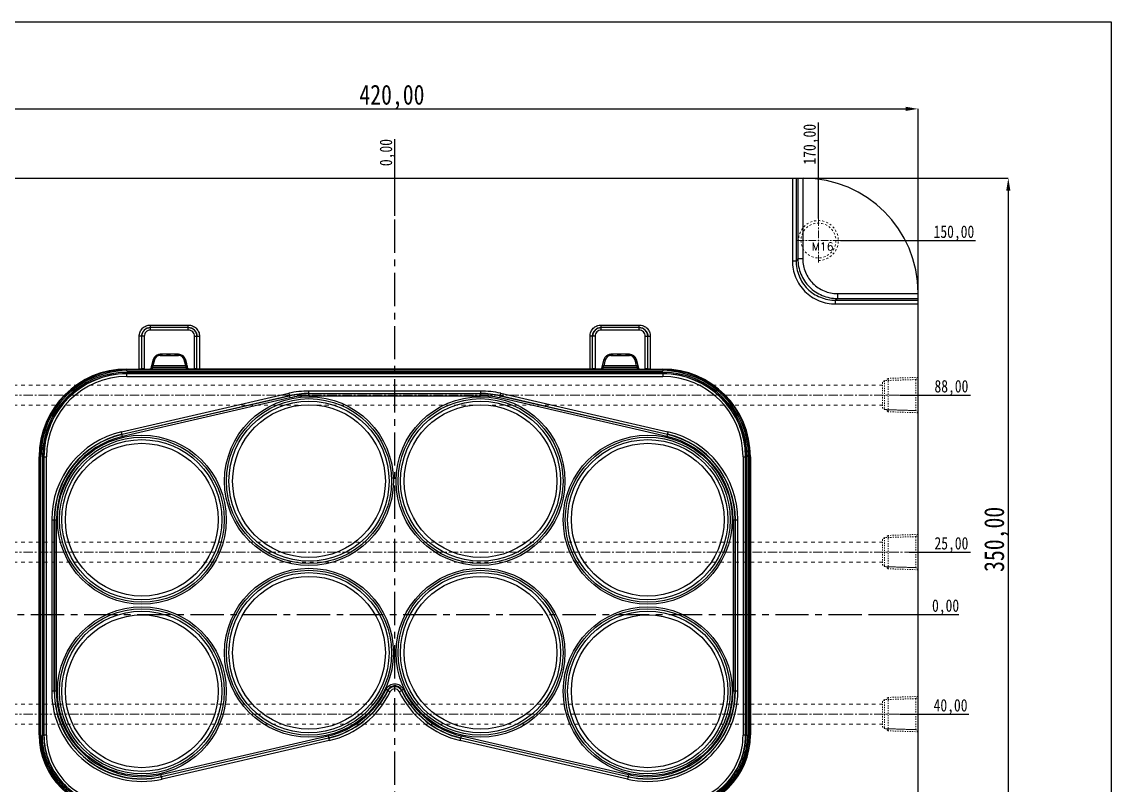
# Model space of a CAD drawing. Header units: millimetres. Extents: x -685 to 1888, y -6001 to 855.
# Drawn here: x 162.8 to 599.9, y -3392.9 to -3086.6 of the extents above; entities that cross this region are included whole.
import ezdxf

# ---------------------------------------------------------------- set-up
doc = ezdxf.new("R2010")
doc.units = ezdxf.units.MM
doc.header["$LTSCALE"] = 16.335
doc.header["$PDMODE"] = 3
doc.header["$PDSIZE"] = 0.3125
doc.linetypes.add('CENTER', pattern=[0.6, 0.375, -0.075, 0.075, -0.075])
doc.linetypes.add('HIDDEN', pattern=[0.2, 0.1, -0.1])
doc.layers.get('0').update_dxf_attribs({"linetype": 'CONTINUOUS'})
doc.layers.get('Defpoints').update_dxf_attribs({"linetype": 'CONTINUOUS'})
for name, color, linetype, lineweight in [('cool', 153, 'HIDDEN', 9), ('dim', 82, 'CONTINUOUS', 9), ('screw', 33, 'CONTINUOUS', 13)]:
    doc.layers.add(name, color=color, linetype=linetype, lineweight=lineweight)
doc.layers.add('DEFAULT_2', color=8, linetype='HIDDEN')
doc.styles.get("Standard").update_dxf_attribs({"font": 'txt', "width": 0.8})
doc.styles.add('TXT', font='txt.shx', dxfattribs={"bigfont": 'gbcbig.shx'})
doc.dimstyles.new('mold', dxfattribs={"dimtxt": 8, "dimasz": 5, "dimexe": 0, "dimexo": 0, "dimgap": 0, "dimtad": 1, "dimzin": 1, "dimtxsty": 'Standard', "dimcen": 0, "dimclrd": 4, "dimclre": 4, "dimclrt": 6, "dimazin": 0, "dimtfac": 1, "dimtofl": 0, "dimtmove": 0, "dimatfit": 3, "dimfxl": 0, "dimarcsym": 0})

# ---------------------------------------------------------------- blocks, each defined once
blk = doc.blocks.new('screw_m16_g')
at = {"layer": 'screw', "color": 1, "linetype": 'CENTER', "ltscale": 0.497582}
for p, q in [((0, -8.8), (0, 8.8)), ((-8.8, 0), (8.8, 0))]:
    blk.add_line(p, q, dxfattribs=at)
at = {"layer": 'screw', "color": 33, "linetype": 'HIDDEN', "ltscale": 0.497582}
blk.add_circle((0, 0), 7, dxfattribs=at)
at = {"layer": 'screw', "color": 92, "linetype": 'HIDDEN', "ltscale": 0.497582}
blk.add_arc((0, 0), 8, 270, 180, dxfattribs=at)
at = {"layer": 'screw', "color": 6, "style": 'TXT'}
blk.add_text('M16', height=3.2, dxfattribs=at).set_placement((-2.72, -4))
blk = doc.blocks.new('*D317')
at = {"color": 4, "lineweight": -2}
for p, q in [((102.42, -3208.63), (102.42, -3121.53)), ((107.42, -3121.53), (517.42, -3121.53)), ((522.42, -3208.63), (522.42, -3121.53))]:
    blk.add_line(p, q, dxfattribs=at)
at = {"color": 4}
for points in [[(107.42, -3120.69), (107.42, -3122.36), (102.42, -3121.53)], [(517.42, -3120.69), (517.42, -3122.36), (522.42, -3121.53)]]:
    blk.add_solid(points, dxfattribs=at)
at = {"layer": 'Defpoints', "color": 0}
for p in [(522.42, -3121.53), (102.42, -3208.63), (522.42, -3208.63)]:
    blk.add_point(p, dxfattribs=at)
at = {"color": 6, "insert": (311.28, -3116.86), "char_height": 8, "attachment_point": 5}
blk.add_mtext('420,00', dxfattribs=at)
blk = doc.blocks.new('*D318')
at = {"color": 4, "lineweight": -2}
for p, q in [((450.12, -3149.34), (558.61, -3149.34)), ((558.61, -3154.34), (558.61, -3494.34)), ((450.12, -3499.34), (558.61, -3499.34))]:
    blk.add_line(p, q, dxfattribs=at)
at = {"color": 4}
for points in [[(557.78, -3154.34), (559.45, -3154.34), (558.61, -3149.34)], [(557.78, -3494.34), (559.45, -3494.34), (558.61, -3499.34)]]:
    blk.add_solid(points, dxfattribs=at)
at = {"layer": 'Defpoints', "color": 0}
for p in [(450.12, -3149.34), (450.12, -3499.34), (558.61, -3499.34)]:
    blk.add_point(p, dxfattribs=at)
at = {"color": 6, "insert": (553.95, -3294.23), "char_height": 8, "attachment_point": 5, "rotation": 90}
blk.add_mtext('350,00', dxfattribs=at)
blk = doc.blocks.new('cool_jt_f12')
at = {"layer": 'cool', "ltscale": 0.3}
for p, q in [((0, 7.0785), (0.856, 6.2225)), ((0, 7.0785), (12, 6.7035)), ((0.856, 6.2225), (0.856, -6.2225)), ((13.5, 5.827375), (0.856, 6.2225)), ((0.856, 6.2225), (13.5, 5.827375)), ((12, 6.7035), (12.856, 5.8475)), ((12, 6.7035), (12, -6.7035)), ((14.327375, 5), (13.5, 5.827375)), ((13.5, -5.827375), (13.5, 5.827375)), ((14.327375, -5), (14.327375, 5)), ((0.856, -6.2225), (0, -7.0785)), ((0, -7.0785), (12, -6.7035)), ((0.856, -6.2225), (13.5, -5.827375)), ((12, -6.7035), (12.856, -5.8475)), ((13.5, -5.827375), (14.327375, -5))]:
    blk.add_line(p, q, dxfattribs=at)
blk = doc.blocks.new('124')
at = {"layer": 'cool', "ltscale": 0.932966}
for p, q in [((10.14, -1344.71), (401.48, -1344.71)), ((10.14, -1352.71), (401.48, -1352.71))]:
    blk.add_line(p, q, dxfattribs=at)
at = {"layer": 'cool', "color": 1, "linetype": 'CENTER', "ltscale": 0.621977}
blk.add_line((-4.19, -1348.71), (415.81, -1348.71), dxfattribs=at)
at = {"layer": 'cool', "ltscale": 0.932966}
blk.add_blockref('cool_jt_f12', (-4.19, -1348.71), dxfattribs=at)
at = {"layer": 'cool', "ltscale": 0.932966, "rotation": 180}
blk.add_blockref('cool_jt_f12', (415.81, -1348.71), dxfattribs=at)
blk = doc.blocks.new('*D389')
at = {"layer": 'Defpoints', "color": 0}
for p in [(312.42, -3324.34), (502.48, -3324.34), (528.12, -3324.34)]:
    blk.add_point(p, dxfattribs=at)
at = {"layer": 'dim', "color": 4, "lineweight": -2}
blk.add_line((502.48, -3324.34), (538.79, -3324.34), dxfattribs=at)
at = {"layer": 'dim', "color": 6, "insert": (533.45, -3321.43), "char_height": 5, "attachment_point": 5}
blk.add_mtext('0,00', dxfattribs=at)
blk = doc.blocks.new('*D390')
at = {"layer": 'Defpoints', "color": 0}
for p in [(518.77, -3299.34), (528.12, -3299.34), (312.42, -3324.34)]:
    blk.add_point(p, dxfattribs=at)
at = {"layer": 'dim', "color": 4, "lineweight": -2}
blk.add_line((518.77, -3299.34), (543.45, -3299.34), dxfattribs=at)
at = {"layer": 'dim', "color": 6, "insert": (535.79, -3296.43), "char_height": 5, "attachment_point": 5}
blk.add_mtext('25,00', dxfattribs=at)
blk = doc.blocks.new('*D391')
at = {"layer": 'Defpoints', "color": 0}
for p in [(312.42, -3324.34), (514.94, -3364.34), (528.12, -3364.34)]:
    blk.add_point(p, dxfattribs=at)
at = {"layer": 'dim', "color": 4, "lineweight": -2}
blk.add_line((514.94, -3364.34), (542.79, -3364.34), dxfattribs=at)
at = {"layer": 'dim', "color": 6, "insert": (535.45, -3361.43), "char_height": 5, "attachment_point": 5}
blk.add_mtext('40,00', dxfattribs=at)
blk = doc.blocks.new('*D392')
at = {"layer": 'Defpoints', "color": 0}
for p in [(312.42, -3324.34), (513.68, -3429.34), (528.12, -3429.34)]:
    blk.add_point(p, dxfattribs=at)
at = {"layer": 'dim', "color": 4, "lineweight": -2}
blk.add_line((513.68, -3429.34), (545.45, -3429.34), dxfattribs=at)
at = {"layer": 'dim', "color": 6, "insert": (536.79, -3426.43), "char_height": 5, "attachment_point": 5}
blk.add_mtext('105,00', dxfattribs=at)
blk = doc.blocks.new('*D393')
at = {"layer": 'Defpoints', "color": 0}
for p in [(312.42, -3324.34), (491.22, -3474.34), (528.12, -3474.34)]:
    blk.add_point(p, dxfattribs=at)
at = {"layer": 'dim', "color": 4, "lineweight": -2}
blk.add_line((491.22, -3474.34), (545.45, -3474.34), dxfattribs=at)
at = {"layer": 'dim', "color": 6, "insert": (536.79, -3471.43), "char_height": 5, "attachment_point": 5}
blk.add_mtext('150,00', dxfattribs=at)
blk = doc.blocks.new('*D394')
at = {"layer": 'Defpoints', "color": 0}
for p in [(514.98, -3236.34), (528.12, -3236.34), (312.42, -3324.34)]:
    blk.add_point(p, dxfattribs=at)
at = {"layer": 'dim', "color": 4, "lineweight": -2}
blk.add_line((514.98, -3236.34), (543.45, -3236.34), dxfattribs=at)
at = {"layer": 'dim', "color": 6, "insert": (535.79, -3233.43), "char_height": 5, "attachment_point": 5}
blk.add_mtext('88,00', dxfattribs=at)
blk = doc.blocks.new('*D395')
at = {"layer": 'Defpoints', "color": 0}
for p in [(491.22, -3174.34), (528.12, -3174.34), (312.42, -3324.34)]:
    blk.add_point(p, dxfattribs=at)
at = {"layer": 'dim', "color": 4, "lineweight": -2}
blk.add_line((491.22, -3174.34), (545.45, -3174.34), dxfattribs=at)
at = {"layer": 'dim', "color": 6, "insert": (536.79, -3171.43), "char_height": 5, "attachment_point": 5}
blk.add_mtext('150,00', dxfattribs=at)
blk = doc.blocks.new('*D396')
at = {"layer": 'Defpoints', "color": 0}
for p in [(312.42, -3144.38), (312.42, -3164.45), (312.42, -3324.34)]:
    blk.add_point(p, dxfattribs=at)
at = {"layer": 'dim', "color": 4, "lineweight": -2}
blk.add_line((312.42, -3164.45), (312.42, -3133.72), dxfattribs=at)
at = {"layer": 'dim', "color": 6, "insert": (309.5, -3139.05), "char_height": 5, "attachment_point": 5, "rotation": 90}
blk.add_mtext('0,00', dxfattribs=at)
blk = doc.blocks.new('*D397')
at = {"layer": 'Defpoints', "color": 0}
for p in [(482.42, -3144.38), (482.42, -3165.54), (312.42, -3324.34)]:
    blk.add_point(p, dxfattribs=at)
at = {"layer": 'dim', "color": 4, "lineweight": -2}
blk.add_line((482.42, -3165.54), (482.42, -3127.05), dxfattribs=at)
at = {"layer": 'dim', "color": 6, "insert": (479.5, -3135.72), "char_height": 5, "attachment_point": 5, "rotation": 90}
blk.add_mtext('170,00', dxfattribs=at)
blk = doc.blocks.new('*D398')
at = {"layer": 'Defpoints', "color": 0}
for p in [(312.42, -3324.34), (312.42, -3490.82), (312.42, -3503.07)]:
    blk.add_point(p, dxfattribs=at)
at = {"layer": 'dim', "color": 4, "lineweight": -2}
blk.add_line((312.42, -3490.82), (312.42, -3513.73), dxfattribs=at)
at = {"layer": 'dim', "color": 6, "insert": (309.5, -3508.4), "char_height": 5, "attachment_point": 5, "rotation": 90}
blk.add_mtext('0,00', dxfattribs=at)
blk = doc.blocks.new('*D399')
at = {"layer": 'Defpoints', "color": 0}
for p in [(312.42, -3324.34), (482.42, -3483.14), (482.42, -3503.07)]:
    blk.add_point(p, dxfattribs=at)
at = {"layer": 'dim', "color": 4, "lineweight": -2}
blk.add_line((482.42, -3483.14), (482.42, -3520.4), dxfattribs=at)
at = {"layer": 'dim', "color": 6, "insert": (479.5, -3511.73), "char_height": 5, "attachment_point": 5, "rotation": 90}
blk.add_mtext('170,00', dxfattribs=at)
blk = doc.blocks.new('*D400')
at = {"layer": 'Defpoints', "color": 0}
for p in [(96.72, -3324.34), (122.36, -3324.34), (312.42, -3324.34)]:
    blk.add_point(p, dxfattribs=at)
at = {"layer": 'dim', "color": 4, "lineweight": -2}
blk.add_line((122.36, -3324.34), (86.05, -3324.34), dxfattribs=at)
at = {"layer": 'dim', "color": 6, "insert": (91.39, -3321.43), "char_height": 5, "attachment_point": 5}
blk.add_mtext('0,00', dxfattribs=at)
blk = doc.blocks.new('*D401')
at = {"layer": 'Defpoints', "color": 0}
for p in [(96.72, -3299.34), (106.07, -3299.34), (312.42, -3324.34)]:
    blk.add_point(p, dxfattribs=at)
at = {"layer": 'dim', "color": 4, "lineweight": -2}
blk.add_line((106.07, -3299.34), (81.39, -3299.34), dxfattribs=at)
at = {"layer": 'dim', "color": 6, "insert": (89.05, -3296.43), "char_height": 5, "attachment_point": 5}
blk.add_mtext('25,00', dxfattribs=at)
blk = doc.blocks.new('*D402')
at = {"layer": 'Defpoints', "color": 0}
for p in [(312.42, -3324.34), (96.72, -3364.34), (109.9, -3364.34)]:
    blk.add_point(p, dxfattribs=at)
at = {"layer": 'dim', "color": 4, "lineweight": -2}
blk.add_line((109.9, -3364.34), (82.05, -3364.34), dxfattribs=at)
at = {"layer": 'dim', "color": 6, "insert": (89.39, -3361.43), "char_height": 5, "attachment_point": 5}
blk.add_mtext('40,00', dxfattribs=at)
blk = doc.blocks.new('*D403')
at = {"layer": 'Defpoints', "color": 0}
for p in [(312.42, -3324.34), (96.72, -3429.34), (111.16, -3429.34)]:
    blk.add_point(p, dxfattribs=at)
at = {"layer": 'dim', "color": 4, "lineweight": -2}
blk.add_line((111.16, -3429.34), (79.39, -3429.34), dxfattribs=at)
at = {"layer": 'dim', "color": 6, "insert": (88.05, -3426.43), "char_height": 5, "attachment_point": 5}
blk.add_mtext('105,00', dxfattribs=at)
blk = doc.blocks.new('*D404')
at = {"layer": 'Defpoints', "color": 0}
for p in [(312.42, -3324.34), (96.72, -3474.34), (133.62, -3474.34)]:
    blk.add_point(p, dxfattribs=at)
at = {"layer": 'dim', "color": 4, "lineweight": -2}
blk.add_line((133.62, -3474.34), (79.39, -3474.34), dxfattribs=at)
at = {"layer": 'dim', "color": 6, "insert": (88.05, -3471.43), "char_height": 5, "attachment_point": 5}
blk.add_mtext('150,00', dxfattribs=at)
blk = doc.blocks.new('*D405')
at = {"layer": 'Defpoints', "color": 0}
for p in [(96.72, -3236.34), (109.86, -3236.34), (312.42, -3324.34)]:
    blk.add_point(p, dxfattribs=at)
at = {"layer": 'dim', "color": 4, "lineweight": -2}
blk.add_line((109.86, -3236.34), (81.39, -3236.34), dxfattribs=at)
at = {"layer": 'dim', "color": 6, "insert": (89.05, -3233.43), "char_height": 5, "attachment_point": 5}
blk.add_mtext('88,00', dxfattribs=at)
blk = doc.blocks.new('*D406')
at = {"layer": 'Defpoints', "color": 0}
for p in [(96.72, -3174.34), (133.62, -3174.34), (312.42, -3324.34)]:
    blk.add_point(p, dxfattribs=at)
at = {"layer": 'dim', "color": 4, "lineweight": -2}
blk.add_line((133.62, -3174.34), (79.39, -3174.34), dxfattribs=at)
at = {"layer": 'dim', "color": 6, "insert": (88.05, -3171.43), "char_height": 5, "attachment_point": 5}
blk.add_mtext('150,00', dxfattribs=at)
blk = doc.blocks.new('*D407')
at = {"layer": 'Defpoints', "color": 0}
for p in [(142.42, -3144.38), (142.42, -3165.54), (312.42, -3324.34)]:
    blk.add_point(p, dxfattribs=at)
at = {"layer": 'dim', "color": 4, "lineweight": -2}
blk.add_line((142.42, -3165.54), (142.42, -3127.05), dxfattribs=at)
at = {"layer": 'dim', "color": 6, "insert": (139.5, -3135.72), "char_height": 5, "attachment_point": 5, "rotation": 90}
blk.add_mtext('170,00', dxfattribs=at)
blk = doc.blocks.new('*D408')
at = {"layer": 'Defpoints', "color": 0}
for p in [(312.42, -3324.34), (142.42, -3483.14), (142.42, -3503.07)]:
    blk.add_point(p, dxfattribs=at)
at = {"layer": 'dim', "color": 4, "lineweight": -2}
blk.add_line((142.42, -3483.14), (142.42, -3520.4), dxfattribs=at)
at = {"layer": 'dim', "color": 6, "insert": (139.5, -3511.73), "char_height": 5, "attachment_point": 5, "rotation": 90}
blk.add_mtext('170,00', dxfattribs=at)

msp = doc.modelspace()

# ---------------------------------------------------------------- linework, layer by layer
at = {"color": 7, "linetype": 'Continuous'}
for p, q in [((148.421, -3149.342), (476.421, -3149.342)), ((471.973, -3149.342), (471.973, -3182.46)), ((473.458, -3149.342), (473.458, -3182.46)), ((474.179, -3149.342), (474.179, -3181.74)), ((476.159, -3149.342), (476.159, -3181.74)), ((471.973, -3182.46), (473.458, -3182.46)), ((474.179, -3181.74), (473.458, -3182.46)), ((476.159, -3181.74), (474.179, -3181.74)), ((490.023, -3195.603), (522.421, -3195.603)), ((490.023, -3195.603), (490.023, -3197.584)), ((522.421, -3453.342), (522.421, -3195.342)), ((490.023, -3197.584), (489.302, -3198.305)), ((489.302, -3198.305), (522.421, -3198.305)), ((489.302, -3199.79), (489.302, -3198.305)), ((489.302, -3199.79), (522.421, -3199.79)), ((490.023, -3197.584), (522.421, -3197.584)), ((214.377, -3210.258), (214.36, -3208.249)), ((214.36, -3208.249), (229.581, -3208.249)), ((229.564, -3210.258), (229.581, -3208.249)), ((395.277, -3210.258), (395.26, -3208.249)), ((395.26, -3208.249), (410.481, -3208.249)), ((410.464, -3210.258), (410.481, -3208.249)), ((209.877, -3225.902), (209.877, -3212.731)), ((211.887, -3212.749), (209.877, -3212.731)), ((210.873, -3225.886), (210.873, -3212.731)), ((210.891, -3212.749), (210.873, -3212.731)), ((211.887, -3212.749), (211.887, -3225.867)), ((214.377, -3209.262), (214.36, -3209.245)), ((229.564, -3209.262), (214.377, -3209.262)), ((229.564, -3210.258), (214.377, -3210.258)), ((229.581, -3209.245), (229.564, -3209.262)), ((232.054, -3212.749), (234.064, -3212.731)), ((232.054, -3225.867), (232.054, -3212.749)), ((233.068, -3212.731), (233.05, -3212.749)), ((233.05, -3225.883), (233.05, -3212.749)), ((234.064, -3212.731), (234.064, -3225.902)), ((390.777, -3225.902), (390.777, -3212.731)), ((392.787, -3212.749), (390.777, -3212.731)), ((391.773, -3225.886), (391.773, -3212.731)), ((391.791, -3212.749), (391.773, -3212.731)), ((392.787, -3212.749), (392.787, -3225.867)), ((395.277, -3209.262), (395.26, -3209.245)), ((410.464, -3209.262), (395.277, -3209.262)), ((410.464, -3210.258), (395.277, -3210.258)), ((410.481, -3209.245), (410.464, -3209.262)), ((412.954, -3212.749), (414.964, -3212.731)), ((412.954, -3225.867), (412.954, -3212.749)), ((413.968, -3212.731), (413.95, -3212.749)), ((413.95, -3225.883), (413.95, -3212.749)), ((414.964, -3212.731), (414.964, -3225.902)), ((225.687, -3219.995), (218.254, -3219.995)), ((218.254, -3220.446), (218.254, -3220.043)), ((218.254, -3220.446), (225.687, -3220.446)), ((225.687, -3220.043), (225.687, -3220.446)), ((406.587, -3219.995), (399.154, -3219.995)), ((399.154, -3220.446), (399.154, -3220.043)), ((399.154, -3220.446), (406.587, -3220.446)), ((406.587, -3220.043), (406.587, -3220.446)), ((204.886, -3225.902), (214.386, -3225.867)), ((204.886, -3226.616), (204.886, -3225.902)), ((419.956, -3226.114), (204.886, -3226.114)), ((210.891, -3225.883), (210.873, -3225.886)), ((215.461, -3222.139), (214.524, -3225.633)), ((214.774, -3225.066), (215.259, -3225.196)), ((215.259, -3225.196), (215.194, -3225.438)), ((215.194, -3225.94), (215.194, -3225.438)), ((228.748, -3225.438), (215.194, -3225.438)), ((215.194, -3225.94), (228.748, -3225.94)), ((215.259, -3225.196), (228.682, -3225.196)), ((216.009, -3222.187), (215.388, -3224.604)), ((228.553, -3224.604), (215.388, -3224.604)), ((228.553, -3224.604), (227.932, -3222.187)), ((229.417, -3225.633), (228.48, -3222.139)), ((228.682, -3225.196), (229.167, -3225.066)), ((228.748, -3225.438), (228.682, -3225.196)), ((228.748, -3225.438), (228.748, -3225.94)), ((229.555, -3225.867), (395.286, -3225.867)), ((233.05, -3225.883), (233.068, -3225.886)), ((391.791, -3225.883), (391.773, -3225.886)), ((396.361, -3222.139), (395.424, -3225.633)), ((395.674, -3225.066), (396.159, -3225.196)), ((396.159, -3225.196), (396.094, -3225.438)), ((396.094, -3225.94), (396.094, -3225.438)), ((409.648, -3225.438), (396.094, -3225.438)), ((396.094, -3225.94), (409.648, -3225.94)), ((396.159, -3225.196), (409.582, -3225.196)), ((396.909, -3222.187), (396.288, -3224.604)), ((409.453, -3224.604), (396.288, -3224.604)), ((409.453, -3224.604), (408.832, -3222.187)), ((410.317, -3225.633), (409.38, -3222.139)), ((409.582, -3225.196), (410.067, -3225.066)), ((409.648, -3225.438), (409.582, -3225.196)), ((409.648, -3225.438), (409.648, -3225.94)), ((410.455, -3225.867), (419.956, -3225.902)), ((413.95, -3225.883), (413.968, -3225.886)), ((419.956, -3225.902), (419.956, -3226.616)), ((204.886, -3226.616), (419.956, -3226.616)), ((204.886, -3228.849), (204.886, -3227.233)), ((419.956, -3227.233), (204.886, -3227.233)), ((204.886, -3227.734), (419.956, -3227.734)), ((419.956, -3227.847), (204.886, -3227.847)), ((204.886, -3228.849), (419.956, -3228.849)), ((419.956, -3227.233), (419.956, -3228.849)), ((277.999, -3236.615), (277.999, -3234.717)), ((346.842, -3234.717), (277.999, -3234.717)), ((346.842, -3234.717), (346.842, -3236.615)), ((202.795, -3251.103), (269.878, -3235.641)), ((203.02, -3252.08), (270.103, -3236.618)), ((270.124, -3236.709), (203.041, -3252.17)), ((270.305, -3237.49), (203.221, -3252.952)), ((269.878, -3235.641), (270.305, -3237.49)), ((277.999, -3235.72), (346.842, -3235.72)), ((346.842, -3235.813), (277.999, -3235.813)), ((277.999, -3236.615), (346.842, -3236.615)), ((354.536, -3237.49), (354.963, -3235.641)), ((421.62, -3252.952), (354.536, -3237.49)), ((421.8, -3252.17), (354.717, -3236.709)), ((354.738, -3236.618), (421.821, -3252.08)), ((354.963, -3235.641), (422.046, -3251.103)), ((203.221, -3252.952), (202.795, -3251.103)), ((422.046, -3251.103), (421.62, -3252.952)), ((169.711, -3372.632), (169.711, -3261.077)), ((169.711, -3261.077), (170.424, -3261.077)), ((169.923, -3261.077), (169.923, -3372.632)), ((170.424, -3372.632), (170.424, -3261.077)), ((171.041, -3261.077), (171.041, -3372.866)), ((171.041, -3261.077), (172.658, -3261.077)), ((171.542, -3372.879), (171.542, -3261.077)), ((171.655, -3261.077), (171.655, -3372.766)), ((172.658, -3372.748), (172.658, -3261.077)), ((452.183, -3261.077), (453.8, -3261.077)), ((452.183, -3261.077), (452.183, -3372.748)), ((453.186, -3372.766), (453.186, -3261.077)), ((453.299, -3261.077), (453.299, -3372.879)), ((453.8, -3372.866), (453.8, -3261.077)), ((454.417, -3261.077), (455.131, -3261.077)), ((454.417, -3261.077), (454.417, -3372.632)), ((454.918, -3372.632), (454.918, -3261.077)), ((455.131, -3261.077), (455.131, -3372.632)), ((174.757, -3286.337), (174.757, -3355.18)), ((174.757, -3286.337), (176.655, -3286.337)), ((175.76, -3355.18), (175.76, -3286.337)), ((175.853, -3286.337), (175.853, -3355.18)), ((176.655, -3355.18), (176.655, -3286.337)), ((448.186, -3286.337), (450.084, -3286.337)), ((448.186, -3286.337), (448.186, -3355.18)), ((448.988, -3355.18), (448.988, -3286.337)), ((449.081, -3286.337), (449.081, -3355.18)), ((450.084, -3355.18), (450.084, -3286.337)), ((176.655, -3355.18), (174.757, -3355.18)), ((308.976, -3354.355), (309.701, -3354.698)), ((309.708, -3354.901), (309.701, -3354.698)), ((309.708, -3354.901), (310.612, -3355.334)), ((314.229, -3355.334), (315.133, -3354.901)), ((315.14, -3354.698), (315.133, -3354.901)), ((315.14, -3354.698), (315.865, -3354.355)), ((450.084, -3355.18), (448.186, -3355.18)), ((170.424, -3372.632), (169.711, -3372.632)), ((171.542, -3372.879), (171.041, -3372.879)), ((171.542, -3372.879), (171.655, -3372.766)), ((172.658, -3372.766), (171.655, -3372.766)), ((218.61, -3388.565), (285.694, -3373.104)), ((218.79, -3389.347), (285.874, -3373.885)), ((285.895, -3373.976), (218.811, -3389.438)), ((285.694, -3373.104), (286.12, -3374.953)), ((338.721, -3374.953), (339.147, -3373.104)), ((406.03, -3389.438), (338.946, -3373.976)), ((338.967, -3373.885), (406.051, -3389.347)), ((339.147, -3373.104), (406.231, -3388.565)), ((453.186, -3372.766), (452.183, -3372.766)), ((453.186, -3372.766), (453.299, -3372.879)), ((453.8, -3372.879), (453.299, -3372.879)), ((455.131, -3372.632), (454.417, -3372.632)), ((286.12, -3374.953), (219.036, -3390.414)), ((405.805, -3390.414), (338.721, -3374.953)), ((219.036, -3390.414), (218.61, -3388.565)), ((406.231, -3388.565), (405.805, -3390.414))]:
    msp.add_line(p, q, dxfattribs=at)
at = {"color": 1, "linetype": 'CENTER', "ltscale": 2.176925}
for p, q in [((312.421, -3499.343), (312.421, -3149.342)), ((102.421, -3324.342), (522.421, -3324.342))]:
    msp.add_line(p, q, dxfattribs=at)
msp.add_lwpolyline([(-95.837, -3086.591), (599.912, -3086.591), (599.912, -3584.869), (-95.837, -3584.869)], close=True)
at = {"color": 7, "linetype": 'Continuous'}
for centre, radius in [((277.999, -3270.876), 33.886), ((277.999, -3270.876), 33.094), ((277.999, -3270.876), 32.128), ((346.842, -3270.876), 33.886), ((346.842, -3270.876), 33.094), ((346.842, -3270.876), 32.128), ((277.999, -3270.876), 30.644), ((346.842, -3270.876), 30.644), ((210.916, -3286.337), 33.886), ((413.926, -3286.337), 33.886), ((210.916, -3286.337), 33.094), ((210.916, -3286.337), 32.128), ((210.916, -3286.337), 30.644), ((413.926, -3286.337), 33.094), ((413.926, -3286.337), 32.128), ((413.926, -3286.337), 30.644), ((277.999, -3339.718), 33.886), ((277.999, -3339.718), 33.094), ((277.999, -3339.718), 32.128), ((277.999, -3339.718), 30.644), ((346.842, -3339.718), 33.886), ((346.842, -3339.718), 33.094), ((346.842, -3339.718), 32.128), ((346.842, -3339.718), 30.644), ((210.916, -3355.18), 33.886), ((210.916, -3355.18), 33.094), ((413.926, -3355.18), 33.886), ((413.926, -3355.18), 33.094), ((210.916, -3355.18), 32.128), ((210.916, -3355.18), 30.644), ((413.926, -3355.18), 32.128), ((413.926, -3355.18), 30.644)]:
    msp.add_circle(centre, radius, dxfattribs=at)
for centre, radius, start, end in [((476.421, -3195.342), 46, 0, 90), ((214.383, -3212.754), 3.492, 90.08938, 179.91062), ((229.558, -3212.754), 3.492, 0.09173, 89.90821), ((395.283, -3212.754), 3.492, 90.08938, 179.91062), ((410.458, -3212.754), 3.492, 0.09173, 89.90821), ((218.254, -3222.887), 2.892, 90, 165), ((218.253, -3222.764), 2.317, 90.04684, 165.59231), ((225.687, -3222.887), 2.892, 15, 90), ((225.687, -3222.764), 2.317, 14.41605, 89.95121), ((399.154, -3222.887), 2.892, 90, 165), ((399.153, -3222.764), 2.317, 90.04684, 165.59231), ((406.587, -3222.887), 2.892, 15, 90), ((406.587, -3222.764), 2.317, 14.41605, 89.95121), ((204.886, -3261.077), 35.175, 90, 180), ((204.886, -3261.077), 34.963, 90, 180), ((213.927, -3220.129), 5.458, 280.80945, 282.28955), ((213.697, -3219.056), 6.555, 282.25787, 283.19284), ((146.223, -3209.78), 70.736, 347.41227, 347.90254), ((296.588, -3210.025), 69.58, 192.09472, 192.2594), ((297.025, -3209.93), 70.026, 192.25967, 192.42497), ((299.387, -3209.409), 72.445, 192.42544, 192.58619), ((228.739, -3205.226), 20.715, 270.02297, 271.02722), ((394.827, -3220.129), 5.458, 280.80945, 282.28955), ((394.597, -3219.056), 6.555, 282.25787, 283.19284), ((327.123, -3209.78), 70.736, 347.41227, 347.90254), ((477.488, -3210.025), 69.58, 192.09472, 192.2594), ((477.925, -3209.93), 70.026, 192.25967, 192.42497), ((480.287, -3209.409), 72.445, 192.42544, 192.58619), ((409.639, -3205.226), 20.715, 270.02297, 271.02722), ((419.956, -3261.077), 35.175, 0, 90), ((419.956, -3261.077), 34.963, 0, 90), ((204.886, -3261.077), 34.461, 90, 180), ((204.886, -3261.077), 33.844, 90, 180), ((204.886, -3261.077), 33.343, 90, 180), ((204.886, -3261.077), 33.23, 90, 180), ((204.886, -3261.077), 32.228, 90, 180), ((419.956, -3261.077), 34.461, 0, 90), ((419.956, -3261.077), 33.844, 0, 90), ((419.956, -3261.077), 33.343, 0, 90), ((419.956, -3261.077), 33.23, 0, 90), ((419.956, -3261.077), 32.228, 0, 90), ((277.999, -3270.876), 36.158, 90, 102.97897), ((346.842, -3270.876), 36.158, 77.02103, 90), ((277.999, -3270.876), 35.156, 90, 102.97897), ((277.999, -3270.876), 35.063, 90, 102.97897), ((277.999, -3270.876), 34.261, 90, 102.97897), ((346.842, -3270.876), 35.156, 77.02103, 90), ((346.842, -3270.876), 35.063, 77.02103, 90), ((346.842, -3270.876), 34.261, 77.02103, 90), ((210.916, -3286.337), 36.158, 102.97897, 180), ((210.916, -3286.337), 35.156, 102.97897, 180), ((210.916, -3286.337), 35.063, 102.97897, 180), ((413.926, -3286.337), 35.063, 0, 77.02103), ((413.926, -3286.337), 35.156, 0, 77.02103), ((413.926, -3286.337), 36.158, 0, 77.02103), ((210.916, -3286.337), 34.261, 102.97897, 180), ((413.926, -3286.337), 34.261, 0, 77.02103), ((210.916, -3355.18), 36.158, 180, 282.97897), ((210.916, -3355.18), 35.156, 180, 282.97897), ((210.916, -3355.18), 35.063, 180, 282.97897), ((210.916, -3355.18), 34.261, 180, 282.97897), ((277.999, -3339.718), 34.261, 282.97897, 334.70882), ((277.999, -3339.718), 35.063, 282.97897, 334.70882), ((277.999, -3339.718), 35.156, 282.97897, 334.41443), ((277.999, -3339.718), 36.158, 282.97897, 334.41443), ((346.842, -3339.718), 36.158, 205.58557, 257.02103), ((346.842, -3339.718), 35.156, 205.58557, 257.02103), ((346.842, -3339.718), 35.063, 205.29118, 257.02103), ((346.842, -3339.718), 34.261, 205.29118, 257.02103), ((413.926, -3355.18), 36.158, 257.02103, 360), ((413.926, -3355.18), 35.156, 257.02103, 0), ((413.926, -3355.18), 35.063, 257.02103, 0), ((413.926, -3355.18), 34.261, 257.02103, 0), ((199.861, -3372.632), 30.15, 180, 270), ((199.861, -3372.632), 29.938, 180, 270), ((199.861, -3372.632), 29.436, 180, 270), ((199.585, -3372.907), 28.043, 179.94206, 270.05798), ((199.708, -3372.784), 28.053, 179.9622, 270.0378), ((199.7, -3372.793), 27.041, 179.9062, 270.09345), ((424.981, -3372.632), 30.15, 270, 0), ((424.981, -3372.632), 29.938, 270, 0), ((424.981, -3372.632), 29.436, 270, 0), ((425.141, -3372.793), 27.041, 269.90615, 0.09348), ((425.133, -3372.784), 28.053, 269.9622, 0.0378), ((425.256, -3372.907), 28.043, 269.94206, 0.05798)]:
    msp.add_arc(centre, radius, start, end, dxfattribs=at)
for centre, major_axis, ratio, start_param, end_param in [((211.887, -3225.884), (1, 0), 0.0174551, 1.5707963, 3.0543262), ((214.038, -3225.505), (0.4, 0.307), 0.9963148, -1.458565, -0.9145147), ((229.903, -3225.505), (0.4, -0.307), 0.9963148, 4.0561073, 4.6001576), ((232.054, -3225.884), (1, 0), 0.0174551, 0.0872665, 1.5707963), ((392.787, -3225.884), (1, 0), 0.0174551, 1.5707963, 3.0543262), ((394.938, -3225.505), (0.4, 0.307), 0.9963148, -1.458565, -0.9145147), ((410.803, -3225.505), (0.4, -0.307), 0.9963148, 4.0561073, 4.6001576), ((412.954, -3225.884), (1, 0), 0.0174551, 0.0872665, 1.5707963)]:
    msp.add_ellipse(centre, major_axis=major_axis, ratio=ratio, start_param=start_param, end_param=end_param, dxfattribs=at)
for points, knots in [([(471.973, -3182.46), (471.973, -3184.716), (472.858, -3189.278), (476.706, -3195.056), (482.484, -3198.904), (487.046, -3199.79), (489.302, -3199.79)], [0, 0, 0, 0, 0.2500222, 0.4999828, 0.749975, 1, 1, 1, 1]), ([(473.458, -3182.46), (473.454, -3184.524), (474.256, -3188.7), (477.773, -3193.99), (483.063, -3197.506), (487.238, -3198.308), (489.302, -3198.305)], [0, 0, 0, 0, 0.2500208, 0.4999826, 0.7499764, 1, 1, 1, 1]), ([(474.179, -3181.74), (474.184, -3183.8), (475.004, -3187.965), (478.523, -3193.237), (483.795, -3196.758), (487.961, -3197.579), (490.023, -3197.584)], [0, 0, 0, 0, 0.249973, 0.4999188, 0.749888, 1, 1, 1, 1]), ([(476.159, -3181.74), (476.159, -3183.544), (476.868, -3187.193), (479.945, -3191.815), (484.567, -3194.894), (488.217, -3195.603), (490.023, -3195.603)], [0, 0, 0, 0, 0.2499874, 0.4999184, 0.7498731, 1, 1, 1, 1]), ([(209.877, -3212.731), (209.877, -3212.148), (210.109, -3210.968), (211.106, -3209.476), (212.598, -3208.48), (213.777, -3208.249), (214.36, -3208.249)], [0, 0, 0, 0, 0.2501748, 0.5001725, 0.7500633, 1, 1, 1, 1]), ([(229.581, -3208.249), (230.165, -3208.249), (231.345, -3208.48), (232.836, -3209.478), (233.832, -3210.969), (234.064, -3212.148), (234.064, -3212.731)], [0, 0, 0, 0, 0.250181, 0.5001837, 0.7500743, 1, 1, 1, 1]), ([(390.777, -3212.731), (390.777, -3212.148), (391.009, -3210.968), (392.006, -3209.476), (393.498, -3208.48), (394.677, -3208.249), (395.26, -3208.249)], [0, 0, 0, 0, 0.2501748, 0.5001725, 0.7500633, 1, 1, 1, 1]), ([(410.481, -3208.249), (411.065, -3208.249), (412.245, -3208.48), (413.736, -3209.478), (414.732, -3210.969), (414.964, -3212.148), (414.964, -3212.731)], [0, 0, 0, 0, 0.250181, 0.5001837, 0.7500743, 1, 1, 1, 1]), ([(210.873, -3212.731), (210.872, -3212.277), (211.051, -3211.358), (211.826, -3210.196), (212.988, -3209.422), (213.906, -3209.244), (214.36, -3209.245)], [0, 0, 0, 0, 0.2501608, 0.5001734, 0.7500781, 1, 1, 1, 1]), ([(214.377, -3210.258), (214.053, -3210.258), (213.398, -3210.387), (212.569, -3210.941), (212.016, -3211.77), (211.887, -3212.425), (211.887, -3212.749)], [0, 0, 0, 0, 0.250142, 0.5001248, 0.7500226, 1, 1, 1, 1]), ([(232.054, -3212.749), (232.054, -3212.425), (231.926, -3211.77), (231.372, -3210.941), (230.543, -3210.387), (229.888, -3210.258), (229.564, -3210.258)], [0, 0, 0, 0, 0.2499972, 0.4998698, 0.7498282, 1, 1, 1, 1]), ([(229.581, -3209.245), (230.035, -3209.244), (230.954, -3209.422), (232.116, -3210.197), (232.891, -3211.36), (233.069, -3212.278), (233.068, -3212.731)], [0, 0, 0, 0, 0.250167, 0.5001847, 0.7500892, 1, 1, 1, 1]), ([(391.773, -3212.731), (391.772, -3212.277), (391.951, -3211.358), (392.726, -3210.196), (393.888, -3209.422), (394.806, -3209.244), (395.26, -3209.245)], [0, 0, 0, 0, 0.2501608, 0.5001734, 0.7500781, 1, 1, 1, 1]), ([(395.277, -3210.258), (394.953, -3210.258), (394.298, -3210.387), (393.469, -3210.941), (392.916, -3211.77), (392.787, -3212.425), (392.787, -3212.749)], [0, 0, 0, 0, 0.250142, 0.5001248, 0.7500226, 1, 1, 1, 1]), ([(412.954, -3212.749), (412.954, -3212.425), (412.826, -3211.77), (412.272, -3210.941), (411.443, -3210.387), (410.788, -3210.258), (410.464, -3210.258)], [0, 0, 0, 0, 0.2499972, 0.4998698, 0.7498282, 1, 1, 1, 1]), ([(410.481, -3209.245), (410.935, -3209.244), (411.854, -3209.422), (413.016, -3210.197), (413.791, -3211.36), (413.969, -3212.278), (413.968, -3212.731)], [0, 0, 0, 0, 0.250167, 0.5001847, 0.7500892, 1, 1, 1, 1]), ([(210.873, -3225.886), (210.841, -3225.893), (210.733, -3225.891), (210.522, -3225.9), (210.223, -3225.901), (209.998, -3225.902), (209.877, -3225.902)], [0, 0, 0, 0, 0.09996, 0.3218956, 0.6366697, 1, 1, 1, 1]), ([(215.194, -3225.94), (215.108, -3225.94), (214.815, -3225.938), (214.523, -3225.932), (214.317, -3225.915)], [0, 0, 0, 0, 0.2934635, 1, 1, 1, 1]), ([(214.653, -3225.518), (214.655, -3225.526), (214.694, -3225.525), (214.746, -3225.524), (214.842, -3225.51), (214.912, -3225.498), (214.951, -3225.49)], [0, 0, 0, 0, 0.0832253, 0.2876941, 0.6014612, 1, 1, 1, 1]), ([(215.388, -3224.604), (215.33, -3224.59), (215.223, -3224.567), (215.075, -3224.547), (214.975, -3224.546), (214.912, -3224.557), (214.903, -3224.573)], [0, 0, 0, 0, 0.3610286, 0.6704069, 0.8889795, 1, 1, 1, 1]), ([(215.525, -3222.156), (215.535, -3222.139), (215.598, -3222.129), (215.695, -3222.13), (215.842, -3222.149), (215.949, -3222.172), (216.009, -3222.187)], [0, 0, 0, 0, 0.1176995, 0.3293862, 0.6240469, 1, 1, 1, 1]), ([(227.932, -3222.187), (227.992, -3222.172), (228.099, -3222.149), (228.246, -3222.13), (228.343, -3222.129), (228.407, -3222.139), (228.416, -3222.156)], [0, 0, 0, 0, 0.3759464, 0.6706132, 0.8822995, 1, 1, 1, 1]), ([(228.748, -3225.438), (228.787, -3225.447), (228.925, -3225.478), (229.065, -3225.505), (229.165, -3225.518)], [0, 0, 0, 0, 0.2833109, 1, 1, 1, 1]), ([(229.038, -3224.573), (229.023, -3224.548), (228.914, -3224.546), (228.837, -3224.551), (228.778, -3224.56)], [0, 0, 0, 0, 0.3236562, 1, 1, 1, 1]), ([(229.165, -3225.518), (229.195, -3225.522), (229.223, -3225.522), (229.286, -3225.53), (229.287, -3225.518)], [0, 0, 0, 0, 0.7206009, 1, 1, 1, 1]), ([(234.064, -3225.902), (233.943, -3225.902), (233.718, -3225.901), (233.419, -3225.9), (233.208, -3225.891), (233.1, -3225.893), (233.068, -3225.886)], [0, 0, 0, 0, 0.3633303, 0.6781044, 0.90004, 1, 1, 1, 1]), ([(391.773, -3225.886), (391.741, -3225.893), (391.633, -3225.891), (391.422, -3225.9), (391.123, -3225.901), (390.898, -3225.902), (390.777, -3225.902)], [0, 0, 0, 0, 0.09996, 0.3218956, 0.6366697, 1, 1, 1, 1]), ([(396.094, -3225.94), (396.008, -3225.94), (395.715, -3225.938), (395.423, -3225.932), (395.217, -3225.915)], [0, 0, 0, 0, 0.2934635, 1, 1, 1, 1]), ([(395.553, -3225.518), (395.555, -3225.526), (395.594, -3225.525), (395.646, -3225.524), (395.742, -3225.51), (395.812, -3225.498), (395.851, -3225.49)], [0, 0, 0, 0, 0.0832253, 0.2876941, 0.6014612, 1, 1, 1, 1]), ([(396.288, -3224.604), (396.23, -3224.59), (396.123, -3224.567), (395.975, -3224.547), (395.875, -3224.546), (395.812, -3224.557), (395.803, -3224.573)], [0, 0, 0, 0, 0.3610286, 0.6704069, 0.8889795, 1, 1, 1, 1]), ([(396.425, -3222.156), (396.435, -3222.139), (396.498, -3222.129), (396.595, -3222.13), (396.742, -3222.149), (396.849, -3222.172), (396.909, -3222.187)], [0, 0, 0, 0, 0.1176995, 0.3293862, 0.6240469, 1, 1, 1, 1]), ([(408.832, -3222.187), (408.892, -3222.172), (408.999, -3222.149), (409.146, -3222.13), (409.243, -3222.129), (409.307, -3222.139), (409.316, -3222.156)], [0, 0, 0, 0, 0.3759464, 0.6706132, 0.8822995, 1, 1, 1, 1]), ([(409.648, -3225.438), (409.687, -3225.447), (409.825, -3225.478), (409.965, -3225.505), (410.065, -3225.518)], [0, 0, 0, 0, 0.2833109, 1, 1, 1, 1]), ([(409.938, -3224.573), (409.923, -3224.548), (409.814, -3224.546), (409.737, -3224.551), (409.678, -3224.56)], [0, 0, 0, 0, 0.3236562, 1, 1, 1, 1]), ([(410.065, -3225.518), (410.095, -3225.522), (410.123, -3225.522), (410.186, -3225.53), (410.187, -3225.518)], [0, 0, 0, 0, 0.7206009, 1, 1, 1, 1]), ([(414.964, -3225.902), (414.843, -3225.902), (414.618, -3225.901), (414.319, -3225.9), (414.108, -3225.891), (414, -3225.893), (413.968, -3225.886)], [0, 0, 0, 0, 0.3633303, 0.6781044, 0.90004, 1, 1, 1, 1]), ([(308.976, -3354.355), (309.279, -3353.713), (310.268, -3352.576), (312.421, -3351.947), (314.574, -3352.576), (315.562, -3353.714), (315.865, -3354.355)], [0, 0, 0, 0, 0.2500971, 0.5000095, 0.74992, 1, 1, 1, 1]), ([(315.14, -3354.698), (314.901, -3354.189), (314.123, -3353.285), (312.42, -3352.782), (310.718, -3353.285), (309.94, -3354.189), (309.701, -3354.698)], [0, 0, 0, 0, 0.2504016, 0.5000119, 0.7496246, 1, 1, 1, 1]), ([(309.708, -3354.901), (309.949, -3354.4), (310.733, -3353.517), (312.42, -3353.033), (314.108, -3353.517), (314.892, -3354.4), (315.133, -3354.9)], [0, 0, 0, 0, 0.2499609, 0.5000057, 0.7500483, 1, 1, 1, 1]), ([(314.229, -3355.334), (314.068, -3354.998), (313.548, -3354.405), (312.42, -3354.077), (311.293, -3354.405), (310.773, -3354.998), (310.612, -3355.334)], [0, 0, 0, 0, 0.2503024, 0.5000255, 0.7497398, 1, 1, 1, 1]), ([(199.627, -3401.451), (197.758, -3401.449), (194.01, -3401.091), (188.611, -3399.455), (183.634, -3396.799), (179.272, -3393.221), (175.693, -3388.859), (173.037, -3383.881), (171.402, -3378.482), (171.044, -3374.734), (171.041, -3372.866)], [0, 0, 0, 0, 0.1250013, 0.2500013, 0.3750008, 0.5, 0.6249992, 0.7499987, 0.8749987, 1, 1, 1, 1]), ([(453.8, -3372.866), (453.797, -3374.734), (453.439, -3378.482), (451.804, -3383.881), (449.148, -3388.859), (445.569, -3393.221), (441.207, -3396.799), (436.23, -3399.455), (430.831, -3401.091), (427.083, -3401.449), (425.214, -3401.451)], [0, 0, 0, 0, 0.1250013, 0.2500013, 0.3750008, 0.5, 0.6249992, 0.7499987, 0.8749987, 1, 1, 1, 1])]:
    msp.add_open_spline(points, degree=3, knots=knots, dxfattribs=at)
for points in [[(228.778, -3224.56), (228.702, -3224.571), (228.627, -3224.586), (228.553, -3224.604)], [(409.678, -3224.56), (409.602, -3224.571), (409.527, -3224.586), (409.453, -3224.604)]]:
    msp.add_open_spline(points, degree=3, dxfattribs=at)
at = {"layer": 'DEFAULT_2', "color": 8, "linetype": 'HIDDEN'}
for p, q in [((218.254, -3220.043), (218.254, -3219.995)), ((225.687, -3220.043), (218.254, -3220.043)), ((225.687, -3219.995), (225.687, -3220.043)), ((399.154, -3220.043), (399.154, -3219.995)), ((406.587, -3220.043), (399.154, -3220.043)), ((406.587, -3219.995), (406.587, -3220.043)), ((214.311, -3225.888), (214.288, -3225.893)), ((214.337, -3225.879), (214.311, -3225.888)), ((214.38, -3225.876), (214.468, -3225.808)), ((214.524, -3225.633), (214.647, -3225.539)), ((214.774, -3225.066), (214.647, -3225.539)), ((214.903, -3224.573), (215.525, -3222.156)), ((215.461, -3222.139), (215.525, -3222.156)), ((228.416, -3222.156), (228.48, -3222.139)), ((228.416, -3222.156), (229.038, -3224.573)), ((229.294, -3225.539), (229.167, -3225.066)), ((229.294, -3225.539), (229.417, -3225.633)), ((229.473, -3225.808), (229.561, -3225.876)), ((395.211, -3225.888), (395.188, -3225.893)), ((395.237, -3225.879), (395.211, -3225.888)), ((395.28, -3225.876), (395.368, -3225.808)), ((395.424, -3225.633), (395.547, -3225.539)), ((395.674, -3225.066), (395.547, -3225.539)), ((395.803, -3224.573), (396.425, -3222.156)), ((396.361, -3222.139), (396.425, -3222.156)), ((409.316, -3222.156), (409.38, -3222.139)), ((409.316, -3222.156), (409.938, -3224.573)), ((410.194, -3225.539), (410.067, -3225.066)), ((410.194, -3225.539), (410.317, -3225.633)), ((410.373, -3225.808), (410.461, -3225.876))]:
    msp.add_line(p, q, dxfattribs=at)
for centre, radius, start, end in [((218.254, -3222.863), 2.819, 90.06576, 165.40951), ((225.687, -3222.863), 2.819, 14.58755, 89.93385), ((399.154, -3222.863), 2.819, 90.06576, 165.40951), ((406.587, -3222.863), 2.819, 14.58755, 89.93385), ((214.531, -3223.226), 2.698, 264.3363, 265.44637), ((214.164, -3225.411), 0.5, 282.73729, 324.56452), ((165.444, -3211.847), 51.07, 344.99938, 345.19093), ((166.155, -3212.035), 50.335, 345.19078, 345.38434), ((167.221, -3212.313), 49.233, 345.38422, 345.58051), ((277.64, -3212.074), 50.184, 194.42161, 195.00325), ((229.777, -3225.411), 0.5, 215.66388, 232.4748), ((229.753, -3225.418), 0.487, 239.89933, 250.93926), ((395.431, -3223.226), 2.698, 264.3363, 265.44637), ((395.064, -3225.411), 0.5, 282.73729, 324.56452), ((346.344, -3211.847), 51.07, 344.99938, 345.19093), ((347.055, -3212.035), 50.335, 345.19078, 345.38434), ((348.121, -3212.313), 49.233, 345.38422, 345.58051), ((458.54, -3212.074), 50.184, 194.42161, 195.00325), ((410.677, -3225.411), 0.5, 215.66388, 232.4748), ((410.653, -3225.418), 0.487, 239.89933, 250.93926)]:
    msp.add_arc(centre, radius, start, end, dxfattribs=at)
for points in [[(214.265, -3225.911), (214.242, -3225.908), (214.219, -3225.906), (214.197, -3225.902)], [(214.248, -3225.901), (214.231, -3225.901), (214.215, -3225.902), (214.198, -3225.902)], [(214.199, -3225.902), (214.249, -3225.902), (214.3, -3225.893), (214.348, -3225.877)], [(214.434, -3225.838), (214.486, -3225.808), (214.533, -3225.768), (214.569, -3225.722)], [(214.569, -3225.722), (214.611, -3225.667), (214.64, -3225.6), (214.654, -3225.533)], [(214.647, -3225.539), (214.632, -3225.597), (214.606, -3225.653), (214.571, -3225.701)], [(229.372, -3225.722), (229.326, -3225.665), (229.293, -3225.596), (229.274, -3225.525)], [(229.371, -3225.703), (229.336, -3225.654), (229.309, -3225.597), (229.294, -3225.539)], [(229.509, -3225.839), (229.457, -3225.809), (229.41, -3225.769), (229.372, -3225.722)], [(229.667, -3225.899), (229.597, -3225.883), (229.53, -3225.851), (229.473, -3225.808)], [(229.74, -3225.903), (229.691, -3225.903), (229.641, -3225.894), (229.594, -3225.878)], [(395.165, -3225.911), (395.142, -3225.908), (395.119, -3225.906), (395.097, -3225.902)], [(395.148, -3225.901), (395.131, -3225.901), (395.115, -3225.902), (395.098, -3225.902)], [(395.099, -3225.902), (395.149, -3225.902), (395.2, -3225.893), (395.248, -3225.877)], [(395.334, -3225.838), (395.386, -3225.808), (395.433, -3225.768), (395.469, -3225.722)], [(395.469, -3225.722), (395.511, -3225.667), (395.54, -3225.6), (395.554, -3225.533)], [(395.547, -3225.539), (395.532, -3225.597), (395.506, -3225.653), (395.471, -3225.701)], [(410.272, -3225.722), (410.226, -3225.665), (410.193, -3225.596), (410.174, -3225.525)], [(410.271, -3225.703), (410.236, -3225.654), (410.209, -3225.597), (410.194, -3225.539)], [(410.409, -3225.839), (410.357, -3225.809), (410.31, -3225.769), (410.272, -3225.722)], [(410.567, -3225.899), (410.497, -3225.883), (410.43, -3225.851), (410.373, -3225.808)], [(410.64, -3225.903), (410.591, -3225.903), (410.541, -3225.894), (410.494, -3225.878)]]:
    msp.add_open_spline(points, degree=3, dxfattribs=at)
for points, knots in [([(214.38, -3225.876), (214.377, -3225.878), (214.352, -3225.891), (214.323, -3225.894), (214.298, -3225.897)], [0, 0, 0, 0, 0.1222248, 1, 1, 1, 1]), ([(229.744, -3225.902), (229.712, -3225.907), (229.501, -3225.929), (229.289, -3225.933), (229.111, -3225.937)], [0, 0, 0, 0, 0.1544541, 1, 1, 1, 1]), ([(229.561, -3225.876), (229.564, -3225.878), (229.589, -3225.891), (229.618, -3225.894), (229.643, -3225.897)], [0, 0, 0, 0, 0.1222248, 1, 1, 1, 1]), ([(229.732, -3225.902), (229.724, -3225.902), (229.702, -3225.901), (229.681, -3225.9), (229.667, -3225.899)], [0, 0, 0, 0, 0.380612, 1, 1, 1, 1]), ([(395.28, -3225.876), (395.277, -3225.878), (395.252, -3225.891), (395.223, -3225.894), (395.198, -3225.897)], [0, 0, 0, 0, 0.1222248, 1, 1, 1, 1]), ([(410.644, -3225.902), (410.612, -3225.907), (410.401, -3225.929), (410.189, -3225.933), (410.011, -3225.937)], [0, 0, 0, 0, 0.1544541, 1, 1, 1, 1]), ([(410.461, -3225.876), (410.464, -3225.878), (410.489, -3225.891), (410.518, -3225.894), (410.543, -3225.897)], [0, 0, 0, 0, 0.1222248, 1, 1, 1, 1]), ([(410.632, -3225.902), (410.624, -3225.902), (410.602, -3225.901), (410.581, -3225.9), (410.567, -3225.899)], [0, 0, 0, 0, 0.380612, 1, 1, 1, 1])]:
    msp.add_open_spline(points, degree=3, knots=knots, dxfattribs=at)

# ---------------------------------------------------------------- block references
for p in [(106.609, -1887.633), (106.609, -1950.633), (106.609, -2015.633)]:
    msp.add_blockref('124', p)
at = {"layer": 'screw'}
msp.add_blockref('screw_m16_g', (482.421, -3174.342), dxfattribs=at)

# ---------------------------------------------------------------- dimensions: what is measured, and where the dimension line sits
dim = msp.add_linear_dim(base=(522.421, -3121.526), p1=(102.421, -3208.629), p2=(522.421, -3208.629), dimstyle='mold')
dim.commit()
dim.dimension.update_dxf_attribs({"geometry": '*D317', "text_midpoint": (311.285, -3121.526), "dimtype": 160})
dim = msp.add_linear_dim(base=(558.614, -3499.342), p1=(450.12, -3149.342), p2=(450.12, -3499.342), angle=90, dimstyle='mold')
dim.commit()
dim.dimension.update_dxf_attribs({"geometry": '*D318', "text_midpoint": (558.614, -3294.231), "dimtype": 160})
at = {"layer": 'dim'}
for feature_location, offset, dtype, origin, picture, middle in [((142.421, -3165.542), (0, 21.157), 1, (312.421, -3324.342), '*D407', (139.504, -3135.718)), ((482.421, -3165.542), (0, 21.157), 1, (312.421, -3324.342), '*D397', (479.504, -3135.718)), ((312.420520491, -3164.448507747), (0, 20.063619248), 1, (312.420520491, -3324.342383366), '*D396', (309.503853825, -3139.051555166)), ((133.621, -3174.342), (-36.9, 0), 0, (312.421, -3324.342), '*D406', (88.054, -3171.425)), ((491.221, -3174.342), (36.9, 0), 0, (312.421, -3324.342), '*D395', (536.787, -3171.425)), ((109.858, -3236.342), (-13.137, 0), 0, (312.421, -3324.342), '*D405', (89.054, -3233.425)), ((514.983, -3236.342), (13.137, 0), 0, (312.421, -3324.342), '*D394', (535.787, -3233.425)), ((106.068, -3299.342), (-9.347, 0), 0, (312.421, -3324.342), '*D401', (89.054, -3296.425)), ((518.773, -3299.342), (9.347, 0), 0, (312.421, -3324.342), '*D390', (535.787, -3296.425)), ((122.361016464, -3324.342383366), (-25.640273306, 0), 0, (312.420520491, -3324.342383366), '*D400', (91.387409825, -3321.425716699)), ((502.480024518, -3324.342383366), (25.640273306, 0), 0, (312.420520491, -3324.342383366), '*D389', (533.453631157, -3321.425716699)), ((111.156, -3429.342), (-14.435, 0), 0, (312.421, -3324.342), '*D403', (88.054, -3426.425)), ((133.621, -3474.342), (-36.9, 0), 0, (312.421, -3324.342), '*D404', (88.054, -3471.425)), ((109.903, -3364.342), (-13.182, 0), 0, (312.421, -3324.342), '*D402', (89.387, -3361.425)), ((142.421, -3483.142), (0, -19.924), 1, (312.421, -3324.342), '*D408', (139.504, -3511.733)), ((312.420520491, -3490.81817606), (0, -12.247866466), 1, (312.420520491, -3324.342383366), '*D398', (309.503853825, -3508.399375859)), ((514.938, -3364.342), (13.182, 0), 0, (312.421, -3324.342), '*D391', (535.454, -3361.425)), ((513.685, -3429.342), (14.435, 0), 0, (312.421, -3324.342), '*D392', (536.787, -3426.425)), ((491.221, -3474.342), (36.9, 0), 0, (312.421, -3324.342), '*D393', (536.787, -3471.425)), ((482.421, -3483.142), (0, -19.924), 1, (312.421, -3324.342), '*D399', (479.504, -3511.733))]:
    dim = msp.add_ordinate_dim(feature_location=feature_location, offset=offset, dtype=dtype, origin=origin, dimstyle='mold', override={"dimtxt": 5, "dimasz": 2}, dxfattribs=at)
    dim.commit()
    dim.dimension.update_dxf_attribs({"geometry": picture, "text_midpoint": middle})

doc.saveas('drawing.dxf')
